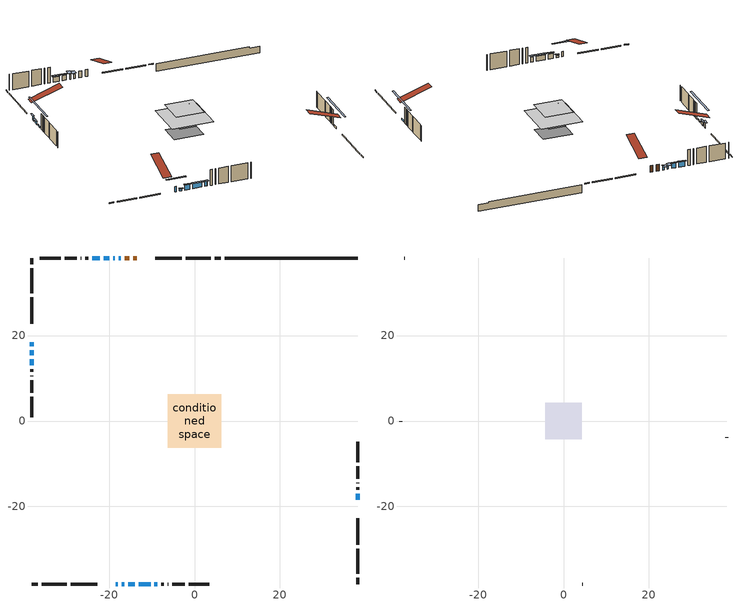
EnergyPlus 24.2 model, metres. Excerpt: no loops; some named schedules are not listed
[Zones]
conditioned space
 floor outside (Floor1 construction): -1,-1 -1,1 1,1 1,-1 z0.61
 floor outside (Floor2 construction): -2.47,-2.47 -2.47,2.47 2.47,2.47 2.47,-2.47 z0.61
 floor adiabatic (AdiabaticFloorConstruction): -6.26,-6.26 -6.26,6.26 6.26,6.26 6.26,-6.26 z3.05
 floor foundation (Slab1 construction): -4.42,-3.35 -4.42,3.35 4.42,3.35 4.42,-3.35 z-1.83
 wall outside (RimJoist1 construction): 6.15,38.17 4.73,38.17 / -38.17,-38.17 -36.75,-38.17 / -38.17,38.17 -38.17,36.75 / 38.17,-38.17 38.17,-36.75 z0.61:0.91
 wall outside (RimJoist2 construction): 3.8,38.17 -2.1,38.17 / -35.82,-38.17 -29.92,-38.17 / -38.17,35.82 -38.17,29.92 / 38.17,-35.82 38.17,-29.92 z0.61:0.91
 wall outside (RimJoist3 construction): -3.03,38.17 -9.23,38.17 / -28.99,-38.17 -22.79,-38.17 / -38.17,28.99 -38.17,22.79 / 38.17,-28.99 38.17,-22.79 z0.61:0.91
 wall outside (AdiabaticWallConstruction 1): -13.57,38.17 -14.39,38.17 / -15.31,38.17 -16.34,38.17 z0.61:2.64
 wall outside (AdiabaticWallConstruction): -18.44,-38.17 -17.96,-38.17 z0.61:2.21; -38.17,18.44 -38.17,17.53 / -18.7,38.17 -19.06,38.17 / -9.37,-38.17 -8.76,-38.17 z0.61:2.14; -38.17,16.6 -38.17,15.38 z0.61:1.53; -17.04,-38.17 -16.42,-38.17 z0.61:1.22; -15.5,-38.17 -13.97,-38.17 / -13.04,-38.17 -10.3,-38.17 / -19.99,38.17 -21.21,38.17 / -22.14,38.17 -23.97,38.17 z0.61:2.13; 38.17,-18.44 38.17,-17.07 / -38.17,14.45 -38.17,13.08 z0.61:1.12; -17.26,38.17 -17.78,38.17 z0.61:1.88
 wall outside (Wall1 construction): -24.9,38.17 -25.54,38.17 / -7.83,-38.17 -7.19,-38.17 / -38.17,12.15 -38.17,11.51 / 38.17,-16.14 38.17,-15.5 z0.61:5.49
 wall outside (Wall2 construction): -26.46,38.17 -26.62,38.17 / -6.26,-38.17 -6.1,-38.17 / -38.17,10.58 -38.17,10.43 / 38.17,-14.57 38.17,-14.42 z0.61:5.49
 wall outside (Wall3 construction): -27.55,38.17 -30.4,38.17 / -5.18,-38.17 -2.33,-38.17 / -38.17,9.5 -38.17,6.65 / 38.17,-13.49 38.17,-10.64 z0.61:5.49
 wall outside (Wall4 construction): -31.33,38.17 -36.2,38.17 / -1.4,-38.17 3.48,-38.17 / -38.17,5.72 -38.17,0.84 / 38.17,-9.71 38.17,-4.84 z0.61:5.49
 wall foundation (FoundationWall1 construction): 7.08,38.17,-1.83 7.08,38.17,0.61 35.06,38.17,0.61 35.06,38.17,0.16 38.17,38.17,0.16 38.17,38.17,-1.83
 window (WindowConstruction 9): -18.44,-38.17 -17.96,-38.17 z0.61:2.21
 window (WindowConstruction 5): -38.17,18.44 -38.17,17.53 z0.61:2.13
 window (WindowConstruction 6): -38.17,16.6 -38.17,15.38 z0.61:1.52
 window (WindowConstruction 7): -17.03,-38.17 -16.42,-38.17 z0.61:1.22
 window (WindowConstruction 8): -15.49,-38.17 -13.97,-38.17 z0.61:2.13
 window (WindowConstruction 11): 38.17,-18.44 38.17,-17.07 z0.61:1.12
 window (WindowConstruction 12): -38.17,14.45 -38.17,13.08 z0.61:1.12
 window (WindowConstruction 10): -17.27,38.17 -17.77,38.17 z0.61:1.88
 window (WindowConstruction): -18.7,38.17 -19.06,38.17 z0.61:2.13
 window (WindowConstruction 1): -13.04,-38.17 -10.3,-38.17 z0.61:2.13
 window (WindowConstruction 2): -9.37,-38.17 -8.76,-38.17 z0.61:2.13
 window (WindowConstruction 3): -19.99,38.17 -21.21,38.17 z0.61:2.13
 window (WindowConstruction 4): -22.14,38.17 -23.97,38.17 z0.61:2.13
 door (Door): -13.58,38.17 -14.39,38.17 z0.61:2.64
 door (Door 1): -15.31,38.17 -16.34,38.17 z0.61:2.64
 ceiling adiabatic (AdiabaticFloorConstruction): 6.26,-6.26 6.26,6.26 -6.26,6.26 -6.26,-6.26 z3.05
attic - vented
 floor to conditioned space (Floor3 construction Reversed): -4.23,-4.23 -4.23,4.23 4.23,4.23 4.23,-4.23 z5.49
 floor to conditioned space (Floor4 construction Reversed): -2.4,-2.4 -2.4,2.4 2.4,2.4 2.4,-2.4 z5.49
 wall outside (Wall5 construction): -37.13,38.17 -37.24,38.17 / 4.41,-38.17 4.51,-38.17 / -38.17,-0.09 -38.17,-0.19 / 38.17,-3.91 38.17,-3.8 z0.61:5.49
 roof outside (Roof1 construction): -12.65,38.17,5.49 -12.65,28.71,8.64 -10.15,28.71,8.64 -10.15,38.17,5.49; -19.37,-38.17,5.49 -19.37,-28.71,8.64 -21.86,-28.71,8.64 -21.86,-38.17,5.49; -38.17,19.37,5.49 -28.71,19.37,8.64 -28.71,21.86,8.64 -38.17,21.86,5.49; 38.17,-19.37,5.49 28.71,-19.37,8.64 28.71,-21.86,8.64 38.17,-21.86,5.49
shading: -15.22,-38.17 -21.18,-38.17 -21.18,-38.78 -15.22,-38.78 z4.95; -38.17,17.23 -38.17,18.74 -38.63,18.74 -38.63,17.23 z2.43; -38.17,15.08 -38.17,16.9 -38.63,16.9 -38.63,15.08 z1.82; -16.12,-38.17 -17.33,-38.17 -17.33,-38.63 -16.12,-38.63 z1.52; -13.67,-38.17 -15.79,-38.17 -15.79,-38.63 -13.67,-38.63 z2.43; 38.17,-11.28 38.17,-24.23 38.63,-24.23 38.63,-11.28 z6.91; -38.17,7.29 -38.17,20.24 -38.63,20.24 -38.63,7.29 z6.91; -18.07,38.17 -16.97,38.17 -16.97,39.69 -18.07,39.69 z2.18; -19.36,38.17 -18.41,38.17 -18.41,39.69 -19.36,39.69 z2.43; -10,-38.17 -13.34,-38.17 -13.34,-38.78 -10,-38.78 z2.43; -8.46,-38.17 -9.67,-38.17 -9.67,-38.78 -8.46,-38.78 z2.43; -21.51,38.17 -19.69,38.17 -19.69,38.63 -21.51,38.63 z2.43; -24.27,38.17 -21.84,38.17 -21.84,38.63 -24.27,38.63 z2.43
[Building]
Building 1: Terrain=Suburbs
[Site:Location]
Calgary Intl AP_AB: Latitude {deg}=51.11; Longitude {deg}=-114.02; Time Zone {hr}=-7; Elevation {m}=1084; Keep Site Location Information=Yes
[Site:GroundTemperature:Shallow]
0.326196, -1.55603, -1.70677, -0.813554, 2.7722, 6.34125, 9.43543, 11.3955, 11.562, 9.96783, 6.95256, 3.49299
[Site:WaterMainsTemperature]
Calculation Method=Schedule; Temperature Schedule=mains temperature schedule
[Material] Roughness=Rough; Thermal Absorptance=0.9
Name | Thickness {m} | Conductivity {W/m-K} | Density {kg/m3} | Specific Heat {J/kg-K} | Solar Absorptance | Visible Absorptance
asphalt or fiberglass shingles | 0.00635 | 0.162714 | 1121.4 | 1465.45 | 0.4 | 0.4
ceiling loosefill ins | 0.169333 | 0.0480833 | 16.02 | 1046.75 | 0.7 | 0.7
ceiling stud and cavity | 0.1397 | 0.101845 | 65.682 | 1177.47 | 0.7 | 0.7
ceiling stud and cavity 1 | 0.1397 | 0.162243 | 65.682 | 1177.47 | 0.7 | 0.7
concrete 4.0 in. | 0.1016 | 1.803125 | 2242.8 | 837.4 | 0.7 | 0.7
concrete 8.0 in. | 0.2032 | 1.803125 | 2242.8 | 837.4 | 0.7 | 0.7
door material | 0.04445 | 0.0451087 | 512.64 | 1214.23 | 0.7 | 0.7
exterior vertical ins | 0.0527901 | 0.029427 | 32.04 | 1214.23 | 0.7 | 0.7
floor covering | 0.0127 | 0.0433444 | 54.468 | 1339.84 | 0.6 | 0.6
floor rigid ins | 0.103632 | 0.029427 | 32.04 | 1214.23 | 0.7 | 0.7
floor rigid ins 1; wall rigid ins 1 | 0.512978 | 0.029427 | 32.04 | 1214.23 | 0.7 | 0.7
floor stud and cavity | 0.1397 | 0.119991 | 92.3553 | 1139.71 | 0.7 | 0.7
floor stud and cavity 1 | 0.1397 | 0.123541 | 92.3553 | 1139.71 | 0.7 | 0.7
floor stud and cavity 2 | 0.1397 | 1.75129 | 37.0049 | 1207.88 | 0.7 | 0.7
furniture material conditioned space 1 | 0.1524 | 0.115458 | 640.8 | 1214.23 | 0.6 | 0.6
gypsum board | 0.0127 | 0.160291 | 801 | 837.4 | 0.6 | 0.6
gypsum board 1 | 0.0127 | 0.160291 | 801 | 837.4 | 0.7 | 0.7
osb sheathing 0.5 in. | 0.0127 | 0.115458 | 512.64 | 1214.23 | 0.7 | 0.7
osb sheathing 0.75 in. | 0.01905 | 0.115458 | 512.64 | 1214.23 | 0.7 | 0.7
osb sheathing 2.0 in. | 0.0508 | 0.115458 | 512.64 | 1214.23 | 0.7 | 0.7
rim joist rigid ins; wall rigid ins | 0.051816 | 0.029427 | 32.04 | 1214.23 | 0.7 | 0.7
rim joist stud and cavity | 0.0508 | 0.0516488 | 125.044 | 1163.47 | 0.6 | 0.6
rim joist stud and cavity 1 | 0.0508 | 0.0498635 | 125.044 | 1163.47 | 0.6 | 0.6
slab rigid ins | 0.000517642 | 0.029427 | 32.04 | 1214.23 | 0.7 | 0.7
wall stud and cavity | 0.1397 | 0.260132 | 139.0536 | 1170.24 | 0.7 | 0.7
wall stud and cavity 1 | 0.1397 | 0.283359 | 139.0536 | 1170.24 | 0.7 | 0.7
wall stud and cavity 2 | 0.1397 | 0.177891 | 139.0536 | 1170.24 | 0.7 | 0.7
wall stud and cavity 3 | 0.1397 | 0.17399 | 139.0536 | 1170.24 | 0.7 | 0.7
wall stud and cavity 4 | 0.0889 | 6.9971 | 50.32683 | 1063.81 | 0.6 | 0.6
wall stud and cavity 5 | 0.0889 | 0.380278 | 52.3479 | 1209.89 | 0.7 | 0.7
wall stud and cavity 6 | 0.0889 | 0.391764 | 83.0341 | 1211.67 | 0.7 | 0.7
wood siding | 0.0254 | 0.102417 | 544.68 | 1172.36 | 0.4 | 0.4
wood siding 1 | 0.00254 | 0.102417 | 544.68 | 1172.36 | 0.4 | 0.4
wood siding 2; wood siding 3; wood siding 4 | 0.0254 | 0.102417 | 544.68 | 1172.36 | 0.7 | 0.7
[WindowMaterial:SimpleGlazingSystem]
Name | U-Factor {W/m2-K} | Solar Heat Gain Coefficient
WindowMaterial | 1.81071 | 0.37
WindowMaterial 1 | 1.63072 | 0.43
WindowMaterial 2 | 1.86011 | 0.36
WindowMaterial 3 | 1.76188 | 0.39
WindowMaterial 4 | 1.78857 | 0.38
WindowMaterial 5 | 1.99809 | 0.31
WindowMaterial 6 | 1.80106 | 0.38
WindowMaterial 7 | 2.76008 | 0.61
WindowMaterial 8 | 2.75837 | 0.6
WindowMaterial 9 | 1.981622 | 0.32
[Construction]
AdiabaticFloorConstruction: floor stud and cavity 2, floor rigid ins 1, osb sheathing 0.75 in., floor covering
AdiabaticWallConstruction: wood siding 3, wall rigid ins 1, wall stud and cavity 5, gypsum board
AdiabaticWallConstruction 1: wood siding 4, wall rigid ins 1, wall stud and cavity 5, gypsum board
Door; Door 1: door material
Floor1 construction: floor stud and cavity, floor rigid ins, osb sheathing 0.75 in., floor covering
Floor2 construction: floor stud and cavity 1, floor rigid ins, osb sheathing 0.75 in., floor covering
Floor3 construction Reversed: gypsum board, ceiling stud and cavity, ceiling loosefill ins
Floor4 construction Reversed: gypsum board, ceiling stud and cavity 1, ceiling loosefill ins
FoundationWall1 construction: concrete 8.0 in., gypsum board 1
furniture construction conditioned space 1: furniture material conditioned space 1
PartitionWallConstruction: gypsum board, wall stud and cavity 6, gypsum board
RimJoist1 construction: wood siding 2, rim joist rigid ins, osb sheathing 2.0 in., rim joist stud and cavity
RimJoist2 construction; RimJoist3 construction: wood siding 2, rim joist rigid ins, osb sheathing 2.0 in., rim joist stud and cavity 1
Roof1 construction: asphalt or fiberglass shingles
Slab1 construction: slab rigid ins, concrete 4.0 in.
Wall1 construction: wood siding, wall rigid ins, osb sheathing 0.5 in., wall stud and cavity, gypsum board
Wall2 construction: wood siding, wall rigid ins, osb sheathing 0.5 in., wall stud and cavity 1, gypsum board
Wall3 construction: wood siding, wall rigid ins, osb sheathing 0.5 in., wall stud and cavity 2, gypsum board
Wall4 construction: wood siding, wall rigid ins, osb sheathing 0.5 in., wall stud and cavity 3, gypsum board
Wall5 construction: wood siding 1, wall stud and cavity 4
WindowConstruction: WindowMaterial
WindowConstruction 1: WindowMaterial 1
WindowConstruction 10: WindowMaterial 8
WindowConstruction 11; WindowConstruction 12: WindowMaterial 9
WindowConstruction 2; WindowConstruction 3: WindowMaterial 2
WindowConstruction 4; WindowConstruction 5: WindowMaterial 3
WindowConstruction 6: WindowMaterial 4
WindowConstruction 7: WindowMaterial 5
WindowConstruction 8: WindowMaterial 6
WindowConstruction 9: WindowMaterial 7
[Zone] Multiplier=1; Part of Total Floor Area=Yes
Name | Volume {m3}
attic - vented | 48.4707
conditioned space | 572.2
[Space]
Name | Zone | Volume {m3}
attic - vented 1 | attic - vented | 48.4707
conditioned space 1 | conditioned space | 572.2
[ZoneInfiltration:EffectiveLeakageArea]
infil attic - vented 1: Zone or Space=attic - vented 1; Schedule=Always On Discrete; Effective Air Leakage Area {cm2}=3242.4; Stack Coefficient=0.000558311; Wind Coefficient=1.59646e-05
[ZoneMixing]
whole house fan mix: Zone or Space=attic - vented; Schedule=Always On Continuous; Design Flow Rate Calculation Method=Flow/Zone; Design Flow Rate {m3/s}=0; Source Zone or Space=conditioned space
[SurfaceProperty:ExposedFoundationPerimeter]
Slab1: Exposed Perimeter Calculation Method=TotalExposedPerimeter; Total Exposed Perimeter {m}=31.09
[InternalMass] Zone or ZoneList=conditioned space; Space or SpaceList=conditioned space 1
Name | Construction | Surface Area {m2}
furniture mass conditioned space 1 | furniture construction conditioned space 1 | 97.8398
partition wall mass | PartitionWallConstruction | 244.599
[Lights]
interior lighting: Zone or ZoneList or Space or SpaceList=conditioned space 1; Schedule=interior lighting schedule; Design Level Calculation Method=LightingLevel; Lighting Level {W}=343.2; Return Air Fraction=0; Fraction Radiant=0.6; Fraction Visible=0.2; Fraction Replaceable=1
[People]
occupants: Zone or ZoneList or Space or SpaceList=conditioned space 1; Number of People Schedule=occupants schedule; Number of People Calculation Method=People; Number of People=3; Fraction Radiant=0.314171; Sensible Heat Fraction=0.56303; Activity Level Schedule=occupants activity schedule; Carbon Dioxide Generation Rate {m3/s-W}=0; Enable ASHRAE 55 Comfort Warnings=No; Mean Radiant Temperature Calculation Type=EnclosureAveraged
[ElectricEquipment] Zone or ZoneList or Space or SpaceList=conditioned space 1; Design Level Calculation Method=EquipmentLevel
Name | Schedule | Design Level {W} | Fraction Latent | Fraction Radiant | Fraction Lost
clothes dryer | clothes dryer schedule | 140.772 | 0.015 | 0.081 | 0.85
clothes washer | clothes washer schedule | 32.1985 | 0.03 | 0.162 | 0.7
cooking range | cooking range schedule | 215.147 | 0.08 | 0.432 | 0.2
dishwasher | dishwasher schedule | 66.8632 | 0.3 | 0.18 | 0.4
fridge | fridge schedule | 72.9452 | 0 | 0.6 | 0
mech vent house fan | mech vent house fan schedule | 0 | 0 | 0 | 1
mech vent house fan cfis | mech vent house fan cfis schedule | 0 | 0 | 0 | 0
misc plug loads | misc plug loads schedule | 494.7 | 0.045 | 0.513 | 0.1
whole house fan | Always On Discrete | 0 | 0 | 0 | 1
[OtherEquipment] Zone or ZoneList or Space or SpaceList=conditioned space 1; Design Level Calculation Method=EquipmentLevel
Name | Fuel Type | Schedule | Design Level {W} | Fraction Latent | Fraction Radiant | Fraction Lost
clothes dryer 1 | Electricity | clothes dryer schedule | 0 | 0.015 | 0.081 | 0.85
cooking range 1 | Electricity | cooking range schedule | 0 | 0.08 | 0.432 | 0.2
general water use latent | None | general water use schedule | 62.594 | 1 | 0 | 0
general water use sensible | None | general water use schedule | -61.6891 | 0 | 0.6 | 0
mech vent house fan latent load | None | Always On Discrete | 0 | 1 | 0 | 0
mech vent house fan sensible load | None | Always On Discrete | 0 | 0 | 0 | 0
water heater energy adjustment1 | NaturalGas | Always On Discrete | 0.01 | 0 | 0 | 1
[ZoneInfiltration:DesignFlowRate] Zone or ZoneList or Space or SpaceList=conditioned space 1; Schedule=Always On Discrete; Design Flow Rate Calculation Method=Flow/Zone; Design Flow Rate {m3/s}=0
infil flow; natural vent flow; whole house fan flow
[Foundation:Kiva]
Foundation Kiva 1: Initial Indoor Air Temperature {C}=18; Wall Height Above Grade {m}=0.609996; Wall Depth Below Slab {m}=0.2032; Custom Block Material Name 1=exterior vertical ins; Custom Block Depth 1 {m}=2.43998; Custom Block X Position 1 {m}=0.2159; Custom Block Z Position 1 {m}=0
[Foundation:Kiva:Settings]
Soil Conductivity {W/m-K}=0.849921; Soil Density {kg/m3}=1842.3; Soil Specific Heat {J/kg-K}=418.7; Ground Solar Absorptivity=0.9; Ground Thermal Absorptivity=0.9; Ground Surface Roughness {m}=0.03; Far-Field Width {m}=40; Deep-Ground Boundary Condition=ZeroFlux; Deep-Ground Depth {m}=40; Minimum Cell Dimension {m}=0.2; Maximum Cell Growth Coefficient=3; Simulation Timestep=Timestep
[Exterior:Lights]
exterior lighting: Schedule=exterior lighting schedule; Design Level {W}=75.6
[Schedule:Constant]
Name | Hourly Value
Always On Continuous; mech vent house fan schedule; mech vent house fan cfis schedule; Always On Discrete | 1
occupants activity schedule | 117.228
fridge schedule | 0
[Schedule:Week:Daily]
interior lighting schedule Week Rule - Jan1-Jan27: interior lighting schedule day, interior lighting schedule day, interior lighting schedule day, interior lighting schedule day, interior lighting schedule day, interior lighting schedule day, interior lighting schedule day, interior lighting schedule default day, interior lighting schedule default day, interior lighting schedule default day, interior lighting schedule default day, interior lighting schedule default day
interior lighting schedule Week Rule - Jan28-Feb3: interior lighting schedule day, interior lighting schedule day, interior lighting schedule day, interior lighting schedule day, interior lighting schedule day 1, interior lighting schedule day 1, interior lighting schedule day 1, interior lighting schedule default day, interior lighting schedule default day, interior lighting schedule default day, interior lighting schedule default day, interior lighting schedule default day
interior lighting schedule Week Rule - Feb4-Feb24: interior lighting schedule day 1, interior lighting schedule day 1, interior lighting schedule day 1, interior lighting schedule day 1, interior lighting schedule day 1, interior lighting schedule day 1, interior lighting schedule day 1, interior lighting schedule default day, interior lighting schedule default day, interior lighting schedule default day, interior lighting schedule default day, interior lighting schedule default day
interior lighting schedule Week Rule - Feb25-Mar3: interior lighting schedule day 1, interior lighting schedule day 1, interior lighting schedule day 1, interior lighting schedule day 1, interior lighting schedule day 2, interior lighting schedule day 2, interior lighting schedule day 2, interior lighting schedule default day, interior lighting schedule default day, interior lighting schedule default day, interior lighting schedule default day, interior lighting schedule default day
interior lighting schedule Week Rule - Mar4-Mar31: interior lighting schedule day 2, interior lighting schedule day 2, interior lighting schedule day 2, interior lighting schedule day 2, interior lighting schedule day 2, interior lighting schedule day 2, interior lighting schedule day 2, interior lighting schedule default day, interior lighting schedule default day, interior lighting schedule default day, interior lighting schedule default day, interior lighting schedule default day
interior lighting schedule Week Rule - Apr1-Apr28: interior lighting schedule day 3, interior lighting schedule day 3, interior lighting schedule day 3, interior lighting schedule day 3, interior lighting schedule day 3, interior lighting schedule day 3, interior lighting schedule day 3, interior lighting schedule default day, interior lighting schedule default day, interior lighting schedule default day, interior lighting schedule default day, interior lighting schedule default day
interior lighting schedule Week Rule - Apr29-May5: interior lighting schedule day 3, interior lighting schedule day 3, interior lighting schedule day 4, interior lighting schedule day 4, interior lighting schedule day 4, interior lighting schedule day 4, interior lighting schedule day 4, interior lighting schedule default day, interior lighting schedule default day, interior lighting schedule default day, interior lighting schedule default day, interior lighting schedule default day
interior lighting schedule Week Rule - May6-May26: interior lighting schedule day 4, interior lighting schedule day 4, interior lighting schedule day 4, interior lighting schedule day 4, interior lighting schedule day 4, interior lighting schedule day 4, interior lighting schedule day 4, interior lighting schedule default day, interior lighting schedule default day, interior lighting schedule default day, interior lighting schedule default day, interior lighting schedule default day
interior lighting schedule Week Rule - May27-Jun2: interior lighting schedule day 4, interior lighting schedule day 4, interior lighting schedule day 4, interior lighting schedule day 4, interior lighting schedule day 4, interior lighting schedule day 5, interior lighting schedule day 5, interior lighting schedule default day, interior lighting schedule default day, interior lighting schedule default day, interior lighting schedule default day, interior lighting schedule default day
interior lighting schedule Week Rule - Jun3-Jun30: interior lighting schedule day 5, interior lighting schedule day 5, interior lighting schedule day 5, interior lighting schedule day 5, interior lighting schedule day 5, interior lighting schedule day 5, interior lighting schedule day 5, interior lighting schedule default day, interior lighting schedule default day, interior lighting schedule default day, interior lighting schedule default day, interior lighting schedule default day
interior lighting schedule Week Rule - Jul1-Jul28: interior lighting schedule day 6, interior lighting schedule day 6, interior lighting schedule day 6, interior lighting schedule day 6, interior lighting schedule day 6, interior lighting schedule day 6, interior lighting schedule day 6, interior lighting schedule default day, interior lighting schedule default day, interior lighting schedule default day, interior lighting schedule default day, interior lighting schedule default day
interior lighting schedule Week Rule - Jul29-Aug4: interior lighting schedule day 6, interior lighting schedule day 6, interior lighting schedule day 6, interior lighting schedule day 7, interior lighting schedule day 7, interior lighting schedule day 7, interior lighting schedule day 7, interior lighting schedule default day, interior lighting schedule default day, interior lighting schedule default day, interior lighting schedule default day, interior lighting schedule default day
interior lighting schedule Week Rule - Aug5-Aug25: interior lighting schedule day 7, interior lighting schedule day 7, interior lighting schedule day 7, interior lighting schedule day 7, interior lighting schedule day 7, interior lighting schedule day 7, interior lighting schedule day 7, interior lighting schedule default day, interior lighting schedule default day, interior lighting schedule default day, interior lighting schedule default day, interior lighting schedule default day
interior lighting schedule Week Rule - Aug26-Sep1: interior lighting schedule day 7, interior lighting schedule day 7, interior lighting schedule day 7, interior lighting schedule day 7, interior lighting schedule day 7, interior lighting schedule day 7, interior lighting schedule day 8, interior lighting schedule default day, interior lighting schedule default day, interior lighting schedule default day, interior lighting schedule default day, interior lighting schedule default day
interior lighting schedule Week Rule - Sep2-Sep29: interior lighting schedule day 8, interior lighting schedule day 8, interior lighting schedule day 8, interior lighting schedule day 8, interior lighting schedule day 8, interior lighting schedule day 8, interior lighting schedule day 8, interior lighting schedule default day, interior lighting schedule default day, interior lighting schedule default day, interior lighting schedule default day, interior lighting schedule default day
interior lighting schedule Week Rule - Sep30-Oct6: interior lighting schedule day 8, interior lighting schedule day 9, interior lighting schedule day 9, interior lighting schedule day 9, interior lighting schedule day 9, interior lighting schedule day 9, interior lighting schedule day 9, interior lighting schedule default day, interior lighting schedule default day, interior lighting schedule default day, interior lighting schedule default day, interior lighting schedule default day
interior lighting schedule Week Rule - Oct7-Oct27: interior lighting schedule day 9, interior lighting schedule day 9, interior lighting schedule day 9, interior lighting schedule day 9, interior lighting schedule day 9, interior lighting schedule day 9, interior lighting schedule day 9, interior lighting schedule default day, interior lighting schedule default day, interior lighting schedule default day, interior lighting schedule default day, interior lighting schedule default day
interior lighting schedule Week Rule - Oct28-Nov3: interior lighting schedule day 9, interior lighting schedule day 9, interior lighting schedule day 9, interior lighting schedule day 9, interior lighting schedule day 10, interior lighting schedule day 10, interior lighting schedule day 10, interior lighting schedule default day, interior lighting schedule default day, interior lighting schedule default day, interior lighting schedule default day, interior lighting schedule default day
interior lighting schedule Week Rule - Nov4-Nov24: interior lighting schedule day 10, interior lighting schedule day 10, interior lighting schedule day 10, interior lighting schedule day 10, interior lighting schedule day 10, interior lighting schedule day 10, interior lighting schedule day 10, interior lighting schedule default day, interior lighting schedule default day, interior lighting schedule default day, interior lighting schedule default day, interior lighting schedule default day
interior lighting schedule Week Rule - Nov25-Dec1: interior lighting schedule day 10, interior lighting schedule day 10, interior lighting schedule day 10, interior lighting schedule day 10, interior lighting schedule day 10, interior lighting schedule day 10, interior lighting schedule day 11, interior lighting schedule default day, interior lighting schedule default day, interior lighting schedule default day, interior lighting schedule default day, interior lighting schedule default day
interior lighting schedule Week Rule - Dec2-Dec31: interior lighting schedule day 11, interior lighting schedule day 11, interior lighting schedule day 11, interior lighting schedule day 11, interior lighting schedule day 11, interior lighting schedule day 11, interior lighting schedule day 11, interior lighting schedule default day, interior lighting schedule default day, interior lighting schedule default day, interior lighting schedule default day, interior lighting schedule default day
occupants schedule Week Rule - Jan1-Dec31: occupants schedule day, occupants schedule day, occupants schedule day, occupants schedule day, occupants schedule day, occupants schedule day, occupants schedule day, occupants schedule default day, occupants schedule default day, occupants schedule default day, occupants schedule default day, occupants schedule default day
clothes dryer schedule Week Rule - Jan1-Dec31: clothes dryer schedule day, clothes dryer schedule day, clothes dryer schedule day, clothes dryer schedule day, clothes dryer schedule day, clothes dryer schedule day, clothes dryer schedule day, clothes dryer schedule default day, clothes dryer schedule default day, clothes dryer schedule default day, clothes dryer schedule default day, clothes dryer schedule default day
clothes washer schedule Week Rule - Jan1-Dec31: clothes washer schedule day, clothes washer schedule day, clothes washer schedule day, clothes washer schedule day, clothes washer schedule day, clothes washer schedule day, clothes washer schedule day, clothes washer schedule default day, clothes washer schedule default day, clothes washer schedule default day, clothes washer schedule default day, clothes washer schedule default day
cooking range schedule Week Rule - Jan1-Dec31: cooking range schedule day, cooking range schedule day, cooking range schedule day, cooking range schedule day, cooking range schedule day, cooking range schedule day, cooking range schedule day, cooking range schedule default day, cooking range schedule default day, cooking range schedule default day, cooking range schedule default day, cooking range schedule default day
dishwasher schedule Week Rule - Jan1-Dec31: dishwasher schedule day, dishwasher schedule day, dishwasher schedule day, dishwasher schedule day, dishwasher schedule day, dishwasher schedule day, dishwasher schedule day, dishwasher schedule default day, dishwasher schedule default day, dishwasher schedule default day, dishwasher schedule default day, dishwasher schedule default day
misc plug loads schedule Week Rule - Jan1-Dec31: misc plug loads schedule day, misc plug loads schedule day, misc plug loads schedule day, misc plug loads schedule day, misc plug loads schedule day, misc plug loads schedule day, misc plug loads schedule day, misc plug loads schedule default day, misc plug loads schedule default day, misc plug loads schedule default day, misc plug loads schedule default day, misc plug loads schedule default day
general water use schedule Week Rule - Jan1-Dec31: general water use schedule day, general water use schedule day, general water use schedule day, general water use schedule day, general water use schedule day, general water use schedule day, general water use schedule day, general water use schedule default day, general water use schedule default day, general water use schedule default day, general water use schedule default day, general water use schedule default day
exterior lighting schedule Week Rule - Jan1-Jan27: exterior lighting schedule day, exterior lighting schedule day, exterior lighting schedule day, exterior lighting schedule day, exterior lighting schedule day, exterior lighting schedule day, exterior lighting schedule day, exterior lighting schedule default day, exterior lighting schedule default day, exterior lighting schedule default day, exterior lighting schedule default day, exterior lighting schedule default day
exterior lighting schedule Week Rule - Jan28-Feb3: exterior lighting schedule day, exterior lighting schedule day, exterior lighting schedule day, exterior lighting schedule day, exterior lighting schedule day 1, exterior lighting schedule day 1, exterior lighting schedule day 1, exterior lighting schedule default day, exterior lighting schedule default day, exterior lighting schedule default day, exterior lighting schedule default day, exterior lighting schedule default day
exterior lighting schedule Week Rule - Feb4-Feb24: exterior lighting schedule day 1, exterior lighting schedule day 1, exterior lighting schedule day 1, exterior lighting schedule day 1, exterior lighting schedule day 1, exterior lighting schedule day 1, exterior lighting schedule day 1, exterior lighting schedule default day, exterior lighting schedule default day, exterior lighting schedule default day, exterior lighting schedule default day, exterior lighting schedule default day
exterior lighting schedule Week Rule - Feb25-Mar3: exterior lighting schedule day 1, exterior lighting schedule day 1, exterior lighting schedule day 1, exterior lighting schedule day 1, exterior lighting schedule day 2, exterior lighting schedule day 2, exterior lighting schedule day 2, exterior lighting schedule default day, exterior lighting schedule default day, exterior lighting schedule default day, exterior lighting schedule default day, exterior lighting schedule default day
exterior lighting schedule Week Rule - Mar4-Mar31: exterior lighting schedule day 2, exterior lighting schedule day 2, exterior lighting schedule day 2, exterior lighting schedule day 2, exterior lighting schedule day 2, exterior lighting schedule day 2, exterior lighting schedule day 2, exterior lighting schedule default day, exterior lighting schedule default day, exterior lighting schedule default day, exterior lighting schedule default day, exterior lighting schedule default day
exterior lighting schedule Week Rule - Apr1-Apr28: exterior lighting schedule day 3, exterior lighting schedule day 3, exterior lighting schedule day 3, exterior lighting schedule day 3, exterior lighting schedule day 3, exterior lighting schedule day 3, exterior lighting schedule day 3, exterior lighting schedule default day, exterior lighting schedule default day, exterior lighting schedule default day, exterior lighting schedule default day, exterior lighting schedule default day
exterior lighting schedule Week Rule - Apr29-May5: exterior lighting schedule day 3, exterior lighting schedule day 3, exterior lighting schedule day 4, exterior lighting schedule day 4, exterior lighting schedule day 4, exterior lighting schedule day 4, exterior lighting schedule day 4, exterior lighting schedule default day, exterior lighting schedule default day, exterior lighting schedule default day, exterior lighting schedule default day, exterior lighting schedule default day
exterior lighting schedule Week Rule - May6-May26: exterior lighting schedule day 4, exterior lighting schedule day 4, exterior lighting schedule day 4, exterior lighting schedule day 4, exterior lighting schedule day 4, exterior lighting schedule day 4, exterior lighting schedule day 4, exterior lighting schedule default day, exterior lighting schedule default day, exterior lighting schedule default day, exterior lighting schedule default day, exterior lighting schedule default day
exterior lighting schedule Week Rule - May27-Jun2: exterior lighting schedule day 4, exterior lighting schedule day 4, exterior lighting schedule day 4, exterior lighting schedule day 4, exterior lighting schedule day 4, exterior lighting schedule day 5, exterior lighting schedule day 5, exterior lighting schedule default day, exterior lighting schedule default day, exterior lighting schedule default day, exterior lighting schedule default day, exterior lighting schedule default day
exterior lighting schedule Week Rule - Jun3-Jun30: exterior lighting schedule day 5, exterior lighting schedule day 5, exterior lighting schedule day 5, exterior lighting schedule day 5, exterior lighting schedule day 5, exterior lighting schedule day 5, exterior lighting schedule day 5, exterior lighting schedule default day, exterior lighting schedule default day, exterior lighting schedule default day, exterior lighting schedule default day, exterior lighting schedule default day
exterior lighting schedule Week Rule - Jul1-Jul28: exterior lighting schedule day 6, exterior lighting schedule day 6, exterior lighting schedule day 6, exterior lighting schedule day 6, exterior lighting schedule day 6, exterior lighting schedule day 6, exterior lighting schedule day 6, exterior lighting schedule default day, exterior lighting schedule default day, exterior lighting schedule default day, exterior lighting schedule default day, exterior lighting schedule default day
exterior lighting schedule Week Rule - Jul29-Aug4: exterior lighting schedule day 6, exterior lighting schedule day 6, exterior lighting schedule day 6, exterior lighting schedule day 7, exterior lighting schedule day 7, exterior lighting schedule day 7, exterior lighting schedule day 7, exterior lighting schedule default day, exterior lighting schedule default day, exterior lighting schedule default day, exterior lighting schedule default day, exterior lighting schedule default day
exterior lighting schedule Week Rule - Aug5-Aug25: exterior lighting schedule day 7, exterior lighting schedule day 7, exterior lighting schedule day 7, exterior lighting schedule day 7, exterior lighting schedule day 7, exterior lighting schedule day 7, exterior lighting schedule day 7, exterior lighting schedule default day, exterior lighting schedule default day, exterior lighting schedule default day, exterior lighting schedule default day, exterior lighting schedule default day
[Schedule:Year]
interior lighting schedule: interior lighting schedule Week Rule - Jan1-Jan27, 1, 1, 1, 27, interior lighting schedule Week Rule - Jan28-Feb3, 1, 28, 2, 3, interior lighting schedule Week Rule - Feb4-Feb24, 2, 4, 2, 24, interior lighting schedule Week Rule - Feb25-Mar3, 2, 25, 3, 3, interior lighting schedule Week Rule - Mar4-Mar31, 3, 4, 3, 31, interior lighting schedule Week Rule - Apr1-Apr28, 4, 1, 4, 28, interior lighting schedule Week Rule - Apr29-May5, 4, 29, 5, 5, interior lighting schedule Week Rule - May6-May26, 5, 6, 5, 26, interior lighting schedule Week Rule - May27-Jun2, 5, 27, 6, 2, interior lighting schedule Week Rule - Jun3-Jun30, 6, 3, 6, 30, interior lighting schedule Week Rule - Jul1-Jul28, 7, 1, 7, 28, interior lighting schedule Week Rule - Jul29-Aug4, 7, 29, 8, 4, interior lighting schedule Week Rule - Aug5-Aug25, 8, 5, 8, 25, interior lighting schedule Week Rule - Aug26-Sep1, 8, 26, 9, 1, interior lighting schedule Week Rule - Sep2-Sep29, 9, 2, 9, 29, interior lighting schedule Week Rule - Sep30-Oct6, 9, 30, 10, 6, interior lighting schedule Week Rule - Oct7-Oct27, 10, 7, 10, 27, interior lighting schedule Week Rule - Oct28-Nov3, 10, 28, 11, 3, interior lighting schedule Week Rule - Nov4-Nov24, 11, 4, 11, 24, interior lighting schedule Week Rule - Nov25-Dec1, 11, 25, 12, 1, interior lighting schedule Week Rule - Dec2-Dec31, 12, 2, 12, 31
occupants schedule: occupants schedule Week Rule - Jan1-Dec31, 1, 1, 12, 31
clothes dryer schedule: clothes dryer schedule Week Rule - Jan1-Dec31, 1, 1, 12, 31
clothes washer schedule: clothes washer schedule Week Rule - Jan1-Dec31, 1, 1, 12, 31
cooking range schedule: cooking range schedule Week Rule - Jan1-Dec31, 1, 1, 12, 31
dishwasher schedule: dishwasher schedule Week Rule - Jan1-Dec31, 1, 1, 12, 31
misc plug loads schedule: misc plug loads schedule Week Rule - Jan1-Dec31, 1, 1, 12, 31
general water use schedule: general water use schedule Week Rule - Jan1-Dec31, 1, 1, 12, 31
exterior lighting schedule: exterior lighting schedule Week Rule - Jan1-Jan27, 1, 1, 1, 27, exterior lighting schedule Week Rule - Jan28-Feb3, 1, 28, 2, 3, exterior lighting schedule Week Rule - Feb4-Feb24, 2, 4, 2, 24, exterior lighting schedule Week Rule - Feb25-Mar3, 2, 25, 3, 3, exterior lighting schedule Week Rule - Mar4-Mar31, 3, 4, 3, 31, exterior lighting schedule Week Rule - Apr1-Apr28, 4, 1, 4, 28, exterior lighting schedule Week Rule - Apr29-May5, 4, 29, 5, 5, exterior lighting schedule Week Rule - May6-May26, 5, 6, 5, 26, exterior lighting schedule Week Rule - May27-Jun2, 5, 27, 6, 2, exterior lighting schedule Week Rule - Jun3-Jun30, 6, 3, 6, 30, exterior lighting schedule Week Rule - Jul1-Jul28, 7, 1, 7, 28, exterior lighting schedule Week Rule - Jul29-Aug4, 7, 29, 8, 4, exterior lighting schedule Week Rule - Aug5-Aug25, 8, 5, 8, 25, exterior lighting schedule Week Rule - Aug26-Sep1, 8, 26, 9, 1, exterior lighting schedule Week Rule - Sep2-Sep29, 9, 2, 9, 29, exterior lighting schedule Week Rule - Sep30-Oct6, 9, 30, 10, 6, exterior lighting schedule Week Rule - Oct7-Oct27, 10, 7, 10, 27, exterior lighting schedule Week Rule - Oct28-Nov3, 10, 28, 11, 3, exterior lighting schedule Week Rule - Nov4-Nov24, 11, 4, 11, 24, exterior lighting schedule Week Rule - Nov25-Dec1, 11, 25, 12, 1, exterior lighting schedule Week Rule - Dec2-Dec31, 12, 2, 12, 31
[Schedule:Compact]
mains temperature schedule: Through: 01/01, For: AllDays, Until: 24:00, 5.30611, Through: 01/02, For: AllDays, Until: 24:00, 5.24556, Through: 01/03, For: AllDays, Until: 24:00, 5.18611, Through: 01/04, For: AllDays, Until: 24:00, 5.12778, Through: 01/05, For: AllDays, Until: 24:00, 5.07, Through: 01/06, For: AllDays, Until: 24:00, 5.01278, Through: 01/07, For: AllDays, Until: 24:00, 4.95722, Through: 01/08, For: AllDays, Until: 24:00, 4.90222, Through: 01/09, For: AllDays, Until: 24:00, 4.84778, Through: 01/10, For: AllDays, Until: 24:00, 4.795, Through: 01/11, For: AllDays, Until: 24:00, 4.74278, Through: 01/12, For: AllDays, Until: 24:00, 4.69167, Through: 01/13, For: AllDays, Until: 24:00, 4.64111, Through: 01/14, For: AllDays, Until: 24:00, 4.59222, Through: 01/15, For: AllDays, Until: 24:00, 4.54389, Through: 01/16, For: AllDays, Until: 24:00, 4.49722, Through: 01/17, For: AllDays, Until: 24:00, 4.45111, Through: 01/18, For: AllDays, Until: 24:00, 4.40611, Through: 01/19, For: AllDays, Until: 24:00, 4.36222, Through: 01/20, For: AllDays, Until: 24:00, 4.32, Through: 01/21, For: AllDays, Until: 24:00, 4.27833, Through: 01/22, For: AllDays, Until: 24:00, 4.23778, Through: 01/23, For: AllDays, Until: 24:00, 4.19833, Through: 01/24, For: AllDays, Until: 24:00, 4.16056, Through: 01/25, For: AllDays, Until: 24:00, 4.12333, Through: 01/26, For: AllDays, Until: 24:00, 4.08778, Through: 01/27, For: AllDays, Until: 24:00, 4.05278, Through: 01/28, For: AllDays, Until: 24:00, 4.01944, Through: 01/29, For: AllDays, Until: 24:00, 3.98722, Through: 01/30, For: AllDays, Until: 24:00, 3.95611, Through: 01/31, For: AllDays, Until: 24:00, 3.92667, Through: 02/01, For: AllDays, Until: 24:00, 3.89778, Through: 02/02, For: AllDays, Until: 24:00, 3.87056, Through: 02/03, For: AllDays, Until: 24:00, 3.84444, Through: 02/04, For: AllDays, Until: 24:00, 3.82, Through: 02/05, For: AllDays, Until: 24:00, 3.79611, Through: 02/06, For: AllDays, Until: 24:00, 3.77389, Through: 02/07, For: AllDays, Until: 24:00, 3.75333, Through: 02/08, For: AllDays, Until: 24:00, 3.73333, Through: 02/09, For: AllDays, Until: 24:00, 3.715, Through: 02/10, For: AllDays, Until: 24:00, 3.69778, Through: 02/11, For: AllDays, Until: 24:00, 3.68222, Through: 02/12, For: AllDays, Until: 24:00, 3.66778, Through: 02/13, For: AllDays, Until: 24:00, 3.65444, Through: 02/14, For: AllDays, Until: 24:00, 3.64278, Through: 02/15, For: AllDays, Until: 24:00, 3.63222, Through: 02/16, For: AllDays, Until: 24:00, 3.62278, Through: 02/17, For: AllDays, Until: 24:00, 3.615, Through: 02/18, For: AllDays, Until: 24:00, 3.60833, Through: 02/19, For: AllDays, Until: 24:00, 3.60333, Through: 02/20, For: AllDays, Until: 24:00, 3.59944, Through: 02/21, For: AllDays, Until: 24:00, 3.59667, Through: 02/22, For: AllDays, Until: 24:00, 3.59556, Through: 02/23, For: AllDays, Until: 24:00, 3.59556, Through: 02/24, For: AllDays, Until: 24:00, 3.59722, Through: 02/25, For: AllDays, Until: 24:00, 3.6, Through: 02/26, For: AllDays, Until: 24:00, 3.60389, Through: 02/27, For: AllDays, Until: 24:00, 3.60944, Through: 02/28, For: AllDays, Until: 24:00, 3.61611, Through: 03/01, For: AllDays, Until: 24:00, 3.62444, Through: 03/02, For: AllDays, Until: 24:00, 3.63333, Through: 03/03, For: AllDays, Until: 24:00, 3.64444, Through: 03/04, For: AllDays, Until: 24:00, 3.65611, Through: 03/05, For: AllDays, Until: 24:00, 3.67, Through: 03/06, For: AllDays, Until: 24:00, 3.68444, Through: 03/07, For: AllDays, Until: 24:00, 3.70056, Through: 03/08, For: AllDays, Until: 24:00, 3.71778, Through: 03/09, For: AllDays, Until: 24:00, 3.73611, Through: 03/10, For: AllDays, Until: 24:00, 3.75611, Through: 03/11, For: AllDays, Until: 24:00, 3.77722, Through: 03/12, For: AllDays, Until: 24:00, 3.79944, Through: 03/13, For: AllDays, Until: 24:00, 3.82333, Through: 03/14, For: AllDays, Until: 24:00, 3.84833, Through: 03/15, For: AllDays, Until: 24:00, 3.87444, Through: 03/16, For: AllDays, Until: 24:00, 3.90222, Through: 03/17, For: AllDays, Until: 24:00, 3.93056, Through: 03/18, For: AllDays, Until: 24:00, 3.96056, Through: 03/19, For: AllDays, Until: 24:00, 3.99167, Through: 03/20, For: AllDays, Until: 24:00, 4.02444, Through: 03/21, For: AllDays, Until: 24:00, 4.05778, Through: 03/22, For: AllDays, Until: 24:00, 4.09278, Through: 03/23, For: AllDays, Until: 24:00, 4.12833, Through: 03/24, For: AllDays, Until: 24:00, 4.16556, Through: 03/25, For: AllDays, Until: 24:00, 4.20389, Through: 03/26, For: AllDays, Until: 24:00, 4.24333, Through: 03/27, For: AllDays, Until: 24:00, 4.28389, Through: 03/28, For: AllDays, Until: 24:00, 4.32611, Through: 03/29, For: AllDays, Until: 24:00, 4.36889, Through: 03/30, For: AllDays, Until: 24:00, 4.41278, Through: 03/31, For: AllDays, Until: 24:00, 4.45778, Through: 04/01, For: AllDays, Until: 24:00, 4.50389, Through: 04/02, For: AllDays, Until: 24:00, 4.55111, Through: 04/03, For: AllDays, Until: 24:00, 4.59944, Through: 04/04, For: AllDays, Until: 24:00, 4.64833, Through: 04/05, For: AllDays, Until: 24:00, 4.69889, Through: 04/06, For: AllDays, Until: 24:00, 4.75, Through: 04/07, For: AllDays, Until: 24:00, 4.80222, Through: 04/08, For: AllDays, Until: 24:00, 4.85556, Through: 04/09, For: AllDays, Until: 24:00, 4.91, Through: 04/10, For: AllDays, Until: 24:00, 4.965, Through: 04/11, For: AllDays, Until: 24:00, 5.02111, Through: 04/12, For: AllDays, Until: 24:00, 5.07833, Through: 04/13, For: AllDays, Until: 24:00, 5.13611, Through: 04/14, For: AllDays, Until: 24:00, 5.195, Through: 04/15, For: AllDays, Until: 24:00, 5.25444, Through: 04/16, For: AllDays, Until: 24:00, 5.315, Through: 04/17, For: AllDays, Until: 24:00, 5.37611, Through: 04/18, For: AllDays, Until: 24:00, 5.43833, Through: 04/19, For: AllDays, Until: 24:00, 5.50111, Through: 04/20, For: AllDays, Until: 24:00, 5.565, Through: 04/21, For: AllDays, Until: 24:00, 5.62944, Through: 04/22, For: AllDays, Until: 24:00, 5.69444, Through: 04/23, For: AllDays, Until: 24:00, 5.76, Through: 04/24, For: AllDays, Until: 24:00, 5.82667, Through: 04/25, For: AllDays, Until: 24:00, 5.89389, Through: 04/26, For: AllDays, Until: 24:00, 5.96167, Through: 04/27, For: AllDays, Until: 24:00, 6.03056, Through: 04/28, For: AllDays, Until: 24:00, 6.09944, Through: 04/29, For: AllDays, Until: 24:00, 6.16944, Through: 04/30, For: AllDays, Until: 24:00, 6.23944, Through: 05/01, For: AllDays, Until: 24:00, 6.31056, Through: 05/02, For: AllDays, Until: 24:00, 6.38167, Through: 05/03, For: AllDays, Until: 24:00, 6.45333, Through: 05/04, For: AllDays, Until: 24:00, 6.52611, Through: 05/05, For: AllDays, Until: 24:00, 6.59889, Through: 05/06, For: AllDays, Until: 24:00, 6.67167, Through: 05/07, For: AllDays, Until: 24:00, 6.74556, Through: 05/08, For: AllDays, Until: 24:00, 6.81944, Through: 05/09, For: AllDays, Until: 24:00, 6.89389, Through: 05/10, For: AllDays, Until: 24:00, 6.96889, Through: 05/11, For: AllDays, Until: 24:00, 7.04389, Through: 05/12, For: AllDays, Until: 24:00, 7.11944, Through: 05/13, For: AllDays, Until: 24:00, 7.195, Through: 05/14, For: AllDays, Until: 24:00, 7.27111, Through: 05/15, For: AllDays, Until: 24:00, 7.34722, Through: 05/16, For: AllDays, Until: 24:00, 7.42389, Through: 05/17, For: AllDays, Until: 24:00, 7.50056, Through: 05/18, For: AllDays, Until: 24:00, 7.57722, Through: 05/19, For: AllDays, Until: 24:00, 7.65444, Through: 05/20, For: AllDays, Until: 24:00, 7.73167, Through: 05/21, For: AllDays, Until: 24:00, 7.80889, Through: 05/22, For: AllDays, Until: 24:00, 7.88611, Through: 05/23, For: AllDays, Until: 24:00, 7.96333, Through: 05/24, For: AllDays, Until: 24:00, 8.04111, Through: 05/25, For: AllDays, Until: 24:00, 8.11833, Through: 05/26, For: AllDays, Until: 24:00, 8.19611, Through: 05/27, For: AllDays, Until: 24:00, 8.27333, Through: 05/28, For: AllDays, Until: 24:00, 8.35056, Through: 05/29, For: AllDays, Until: 24:00, 8.42778, Through: 05/30, For: AllDays, Until: 24:00, 8.505, Through: 05/31, For: AllDays, Until: 24:00, 8.58222, Through: 06/01, For: AllDays, Until: 24:00, 8.65889, Through: 06/02, For: AllDays, Until: 24:00, 8.73556, Through: 06/03, For: AllDays, Until: 24:00, 8.81222, Through: 06/04, For: AllDays, Until: 24:00, 8.88889, Through: 06/05, For: AllDays, Until: 24:00, 8.965, Through: 06/06, For: AllDays, Until: 24:00, 9.04056, Through: 06/07, For: AllDays, Until: 24:00, 9.11611, Through: 06/08, For: AllDays, Until: 24:00, 9.19167, Through: 06/09, For: AllDays, Until: 24:00, 9.26667, Through: 06/10, For: AllDays, Until: 24:00, 9.34111, Through: 06/11, For: AllDays, Until: 24:00, 9.41556, Through: 06/12, For: AllDays, Until: 24:00, 9.48889, Through: 06/13, For: AllDays, Until: 24:00, 9.56278, Through: 06/14, For: AllDays, Until: 24:00, 9.63556, Through: 06/15, For: AllDays, Until: 24:00, 9.70833, Through: 06/16, For: AllDays, Until: 24:00, 9.78, Through: 06/17, For: AllDays, Until: 24:00, 9.85167, Through: 06/18, For: AllDays, Until: 24:00, 9.92278, Through: 06/19, For: AllDays, Until: 24:00, 9.99333, Through: 06/20, For: AllDays, Until: 24:00, 10.0633, Through: 06/21, For: AllDays, Until: 24:00, 10.1328, Through: 06/22, For: AllDays, Until: 24:00, 10.2011, Through: 06/23, For: AllDays, Until: 24:00, 10.2694, Through: 06/24, For: AllDays, Until: 24:00, 10.3367, Through: 06/25, For: AllDays, Until: 24:00, 10.4039, Through: 06/26, For: AllDays, Until: 24:00, 10.47, Through: 06/27, For: AllDays, Until: 24:00, 10.5356, Through: 06/28, For: AllDays, Until: 24:00, 10.6, Through: 06/29, For: AllDays, Until: 24:00, 10.6639, Through: 06/30, For: AllDays, Until: 24:00, 10.7272, Through: 07/01, For: AllDays, Until: 24:00, 10.7894, Through: 07/02, For: AllDays, Until: 24:00, 10.8511, Through: 07/03, For: AllDays, Until: 24:00, 10.9122, Through: 07/04, For: AllDays, Until: 24:00, 10.9722, Through: 07/05, For: AllDays, Until: 24:00, 11.0311, Through: 07/06, For: AllDays, Until: 24:00, 11.0894, Through: 07/07, For: AllDays, Until: 24:00, 11.1467, Through: 07/08, For: AllDays, Until: 24:00, 11.2033, Through: 07/09, For: AllDays, Until: 24:00, 11.2589, Through: 07/10, For: AllDays, Until: 24:00, 11.3133, Through: 07/11, For: AllDays, Until: 24:00, 11.3672, Through: 07/12, For: AllDays, Until: 24:00, 11.42, Through: 07/13, For: AllDays, Until: 24:00, 11.4717, Through: 07/14, For: AllDays, Until: 24:00, 11.5222, Through: 07/15, For: AllDays, Until: 24:00, 11.5717, Through: 07/16, For: AllDays, Until: 24:00, 11.6206, Through: 07/17, For: AllDays, Until: 24:00, 11.6683, Through: 07/18, For: AllDays, Until: 24:00, 11.715, Through: 07/19, For: AllDays, Until: 24:00, 11.76, Through: 07/20, For: AllDays, Until: 24:00, 11.8044, Through: 07/21, For: AllDays, Until: 24:00, 11.8478, Through: 07/22, For: AllDays, Until: 24:00, 11.89, Through: 07/23, For: AllDays, Until: 24:00, 11.9311, Through: 07/24, For: AllDays, Until: 24:00, 11.9711, Through: 07/25, For: AllDays, Until: 24:00, 12.01, Through: 07/26, For: AllDays, Until: 24:00, 12.0478, Through: 07/27, For: AllDays, Until: 24:00, 12.0839, Through: 07/28, For: AllDays, Until: 24:00, 12.1194, Through: 07/29, For: AllDays, Until: 24:00, 12.1533, Through: 07/30, For: AllDays, Until: 24:00, 12.1861, Through: 07/31, For: AllDays, Until: 24:00, 12.2178, Through: 08/01, For: AllDays, Until: 24:00, 12.2483, Through: 08/02, For: AllDays, Until: 24:00, 12.2778, Through: 08/03, For: AllDays, Until: 24:00, 12.3056, Through: 08/04, For: AllDays, Until: 24:00, 12.3322, Through: 08/05, For: AllDays, Until: 24:00, 12.3578, Through: 08/06, For: AllDays, Until: 24:00, 12.3822, Through: 08/07, For: AllDays, Until: 24:00, 12.405, Through: 08/08, For: AllDays, Until: 24:00, 12.4267, Through: 08/09, For: AllDays, Until: 24:00, 12.4472, Through: 08/10, For: AllDays, Until: 24:00, 12.4661, Through: 08/11, For: AllDays, Until: 24:00, 12.4839, Through: 08/12, For: AllDays, Until: 24:00, 12.5006, Through: 08/13, For: AllDays, Until: 24:00, 12.5156, Through: 08/14, For: AllDays, Until: 24:00, 12.5294, Through: 08/15, For: AllDays, Until: 24:00, 12.5422, Through: 08/16, For: AllDays, Until: 24:00, 12.5533, Through: 08/17, For: AllDays, Until: 24:00, 12.5633, Through: 08/18, For: AllDays, Until: 24:00, 12.5722, Through: 08/19, For: AllDays, Until: 24:00, 12.5794, Through: 08/20, For: AllDays, Until: 24:00, 12.585, Through: 08/21, For: AllDays, Until: 24:00, 12.59, Through: 08/22, For: AllDays, Until: 24:00, 12.5933, Through: 08/23, For: AllDays, Until: 24:00, 12.595, Through: 08/24, For: AllDays, Until: 24:00, 12.5961, Through: 08/25, For: AllDays, Until: 24:00, 12.595, Through: 08/26, For: AllDays, Until: 24:00, 12.5933, Through: 08/27, For: AllDays, Until: 24:00, 12.59, Through: 08/28, For: AllDays, Until: 24:00, 12.585, Through: 08/29, For: AllDays, Until: 24:00, 12.5789, Through: 08/30, For: AllDays, Until: 24:00, 12.5717, Through: 08/31, For: AllDays, Until: 24:00, 12.5633, Through: 09/01, For: AllDays, Until: 24:00, 12.5533, Through: 09/02, For: AllDays, Until: 24:00, 12.5417, Through: 09/03, For: AllDays, Until: 24:00, 12.5289, Through: 09/04, For: AllDays, Until: 24:00, 12.515, Through: 09/05, For: AllDays, Until: 24:00, 12.5, Through: 09/06, For: AllDays, Until: 24:00, 12.4833, Through: 09/07, For: AllDays, Until: 24:00, 12.4656, Through: 09/08, For: AllDays, Until: 24:00, 12.4467, Through: 09/09, For: AllDays, Until: 24:00, 12.4261, Through: 09/10, For: AllDays, Until: 24:00, 12.4044, Through: 09/11, For: AllDays, Until: 24:00, 12.3811, Through: 09/12, For: AllDays, Until: 24:00, 12.3572, Through: 09/13, For: AllDays, Until: 24:00, 12.3317, Through: 09/14, For: AllDays, Until: 24:00, 12.3044, Through: 09/15, For: AllDays, Until: 24:00, 12.2767, Through: 09/16, For: AllDays, Until: 24:00, 12.2472, Through: 09/17, For: AllDays, Until: 24:00, 12.2167, Through: 09/18, For: AllDays, Until: 24:00, 12.185, Through: 09/19, For: AllDays, Until: 24:00, 12.1522, Through: 09/20, For: AllDays, Until: 24:00, 12.1183, Through: 09/21, For: AllDays, Until: 24:00, 12.0828, Through: 09/22, For: AllDays, Until: 24:00, 12.0461, Through: 09/23, For: AllDays, Until: 24:00, 12.0089, Through: 09/24, For: AllDays, Until: 24:00, 11.97, Through: 09/25, For: AllDays, Until: 24:00, 11.93, Through: 09/26, For: AllDays, Until: 24:00, 11.8889, Through: 09/27, For: AllDays, Until: 24:00, 11.8467, Through: 09/28, For: AllDays, Until: 24:00, 11.8033, Through: 09/29, For: AllDays, Until: 24:00, 11.7589, Through: 09/30, For: AllDays, Until: 24:00, 11.7133, Through: 10/01, For: AllDays, Until: 24:00, 11.6667, Through: 10/02, For: AllDays, Until: 24:00, 11.6189, Through: 10/03, For: AllDays, Until: 24:00, 11.5706, Through: 10/04, For: AllDays, Until: 24:00, 11.5206, Through: 10/05, For: AllDays, Until: 24:00, 11.47, Through: 10/06, For: AllDays, Until: 24:00, 11.4183, Through: 10/07, For: AllDays, Until: 24:00, 11.3656, Through: 10/08, For: AllDays, Until: 24:00, 11.3117, Through: 10/09, For: AllDays, Until: 24:00, 11.2572, Through: 10/10, For: AllDays, Until: 24:00, 11.2017, Through: 10/11, For: AllDays, Until: 24:00, 11.145, Through: 10/12, For: AllDays, Until: 24:00, 11.0878, Through: 10/13, For: AllDays, Until: 24:00, 11.0294, Through: 10/14, For: AllDays, Until: 24:00, 10.97, Through: 10/15, For: AllDays, Until: 24:00, 10.91, Through: 10/16, For: AllDays, Until: 24:00, 10.8494, Through: 10/17, For: AllDays, Until: 24:00, 10.7878, Through: 10/18, For: AllDays, Until: 24:00, 10.725, Through: 10/19, For: AllDays, Until: 24:00, 10.6617, Through: 10/20, For: AllDays, Until: 24:00, 10.5978, Through: 10/21, For: AllDays, Until: 24:00, 10.5333, Through: 10/22, For: AllDays, Until: 24:00, 10.4678, Through: 10/23, For: AllDays, Until: 24:00, 10.4017, Through: 10/24, For: AllDays, Until: 24:00, 10.3344, Through: 10/25, For: AllDays, Until: 24:00, 10.2672, Through: 10/26, For: AllDays, Until: 24:00, 10.1989, Through: 10/27, For: AllDays, Until: 24:00, 10.1306, Through: 10/28, For: AllDays, Until: 24:00, 10.0611, Through: 10/29, For: AllDays, Until: 24:00, 9.99111, Through: 10/30, For: AllDays, Until: 24:00, 9.92056, Through: 10/31, For: AllDays, Until: 24:00, 9.84944, Through: 11/01, For: AllDays, Until: 24:00, 9.77778, Through: 11/02, For: AllDays, Until: 24:00, 9.70556, Through: 11/03, For: AllDays, Until: 24:00, 9.63333, Through: 11/04, For: AllDays, Until: 24:00, 9.56, Through: 11/05, For: AllDays, Until: 24:00, 9.48667, Through: 11/06, For: AllDays, Until: 24:00, 9.41278, Through: 11/07, For: AllDays, Until: 24:00, 9.33889, Through: 11/08, For: AllDays, Until: 24:00, 9.26389, Through: 11/09, For: AllDays, Until: 24:00, 9.18889, Through: 11/10, For: AllDays, Until: 24:00, 9.11389, Through: 11/11, For: AllDays, Until: 24:00, 9.03833, Through: 11/12, For: AllDays, Until: 24:00, 8.96222, Through: 11/13, For: AllDays, Until: 24:00, 8.88611, Through: 11/14, For: AllDays, Until: 24:00, 8.81, Through: 11/15, For: AllDays, Until: 24:00, 8.73333, Through: 11/16, For: AllDays, Until: 24:00, 8.65667, Through: 11/17, For: AllDays, Until: 24:00, 8.57944, Through: 11/18, For: AllDays, Until: 24:00, 8.50278, Through: 11/19, For: AllDays, Until: 24:00, 8.42556, Through: 11/20, For: AllDays, Until: 24:00, 8.34833, Through: 11/21, For: AllDays, Until: 24:00, 8.27056, Through: 11/22, For: AllDays, Until: 24:00, 8.19333, Through: 11/23, For: AllDays, Until: 24:00, 8.11611, Through: 11/24, For: AllDays, Until: 24:00, 8.03833, Through: 11/25, For: AllDays, Until: 24:00, 7.96111, Through: 11/26, For: AllDays, Until: 24:00, 7.88389, Through: 11/27, For: AllDays, Until: 24:00, 7.80611, Through: 11/28, For: AllDays, Until: 24:00, 7.72889, Through: 11/29, For: AllDays, Until: 24:00, 7.65222, Through: 11/30, For: AllDays, Until: 24:00, 7.575, Through: 12/01, For: AllDays, Until: 24:00, 7.49833, Through: 12/02, For: AllDays, Until: 24:00, 7.42167, Through: 12/03, For: AllDays, Until: 24:00, 7.345, Through: 12/04, For: AllDays, Until: 24:00, 7.26889, Through: 12/05, For: AllDays, Until: 24:00, 7.19278, Through: 12/06, For: AllDays, Until: 24:00, 7.11722, Through: 12/07, For: AllDays, Until: 24:00, 7.04167, Through: 12/08, For: AllDays, Until: 24:00, 6.96667, Through: 12/09, For: AllDays, Until: 24:00, 6.89167, Through: 12/10, For: AllDays, Until: 24:00, 6.81722, Through: 12/11, For: AllDays, Until: 24:00, 6.74333, Through: 12/12, For: AllDays, Until: 24:00, 6.66944, Through: 12/13, For: AllDays, Until: 24:00, 6.59611, Through: 12/14, For: AllDays, Until: 24:00, 6.52333, Through: 12/15, For: AllDays, Until: 24:00, 6.45111, Through: 12/16, For: AllDays, Until: 24:00, 6.37944, Through: 12/17, For: AllDays, Until: 24:00, 6.30778, Through: 12/18, For: AllDays, Until: 24:00, 6.23722, Through: 12/19, For: AllDays, Until: 24:00, 6.16667, Through: 12/20, For: AllDays, Until: 24:00, 6.09722, Through: 12/21, For: AllDays, Until: 24:00, 6.02833, Through: 12/22, For: AllDays, Until: 24:00, 5.95944, Through: 12/23, For: AllDays, Until: 24:00, 5.89167, Through: 12/24, For: AllDays, Until: 24:00, 5.82444, Through: 12/25, For: AllDays, Until: 24:00, 5.75833, Through: 12/26, For: AllDays, Until: 24:00, 5.69222, Through: 12/27, For: AllDays, Until: 24:00, 5.62722, Through: 12/28, For: AllDays, Until: 24:00, 5.56278, Through: 12/29, For: AllDays, Until: 24:00, 5.49889, Through: 12/30, For: AllDays, Until: 24:00, 5.43611, Through: 12/31, For: AllDays, Until: 24:00, 5.37444
